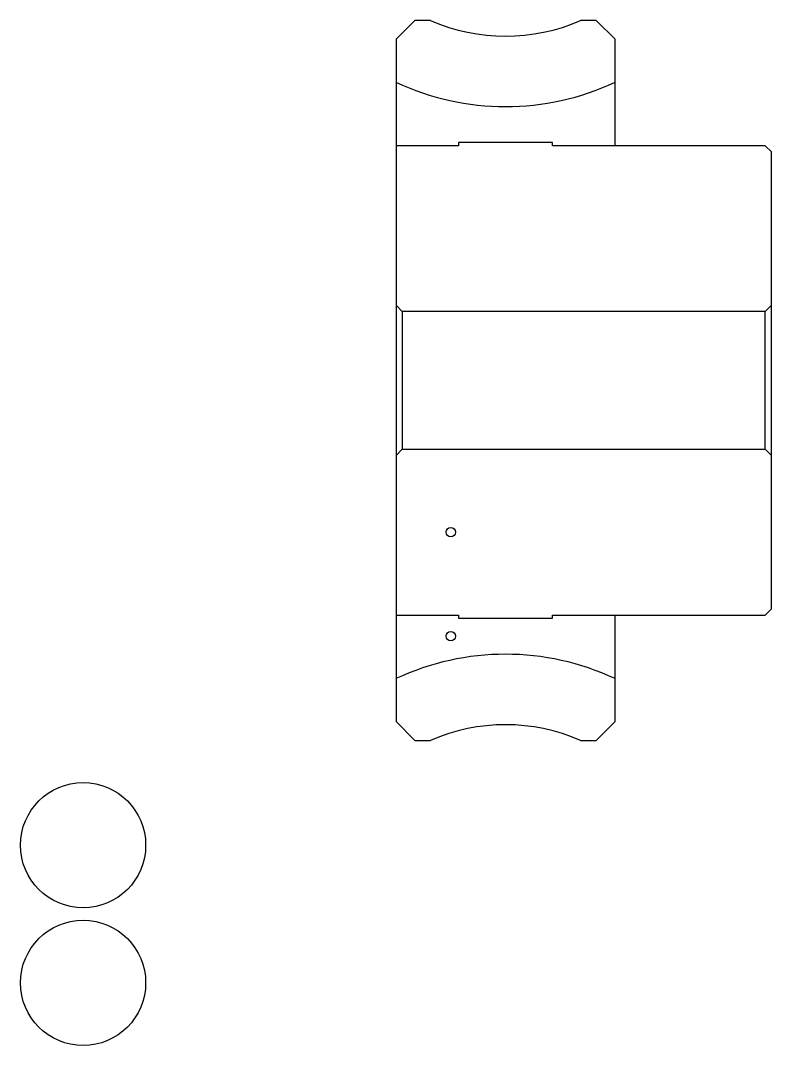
# Model space of a CAD drawing. Header units: metres. Extents: x 130 to 250, y 111 to 274.
import ezdxf

# ---------------------------------------------------------------- set-up
doc = ezdxf.new("R2010")
doc.units = ezdxf.units.M

msp = doc.modelspace()

# ---------------------------------------------------------------- linework, layer by layer
at = {"color": 4}
for p, q in [((250, 228.875), (249, 227.875)), ((190, 204.875), (191, 205.875)), ((250, 204.875), (249, 205.875))]:
    msp.add_line(p, q, dxfattribs=at)
for points in [[(195.510422, 274.375), (193, 274.375), (190, 271.375), (190, 204.875)], [(225, 254.375), (225, 271.375), (222, 274.375), (219.489578, 274.375)], [(225, 254.375), (215, 254.375), (215, 254.875), (200, 254.875), (200, 254.375), (190, 254.375)], [(225, 179.375), (249, 179.375), (250, 180.375), (250, 253.375), (249, 254.375), (225, 254.375)], [(190, 228.875), (191, 227.875), (191, 205.875), (249, 205.875), (249, 227.875), (191, 227.875)], [(190, 204.875), (190, 162.375), (193, 159.375), (195.510422, 159.375)], [(190, 179.375), (200, 179.375), (200, 178.875), (215, 178.875), (215, 179.375), (225, 179.375)], [(219.489578, 159.375), (222, 159.375), (225, 162.375), (225, 179.375)]]:
    msp.add_lwpolyline(points, dxfattribs=at)
at = {"color": 5}
for centre, radius in [((198.75, 192.625), 0.75), ((198.75, 176), 0.75), ((140, 142.625), 10), ((140, 120.625), 10)]:
    msp.add_circle(centre, radius, dxfattribs=at)
at = {"color": 4}
for centre, radius, start, end in [((207.5, 301.875), 30, 246.44353733, 293.55646267), ((207.5, 301.875), 41.25, 244.89727796, 295.10272204), ((207.5, 131.875), 41.25, 64.89727796, 115.10272204), ((207.5, 131.875), 30, 66.44353733, 113.55646267)]:
    msp.add_arc(centre, radius, start, end, dxfattribs=at)

doc.saveas('drawing.dxf')
